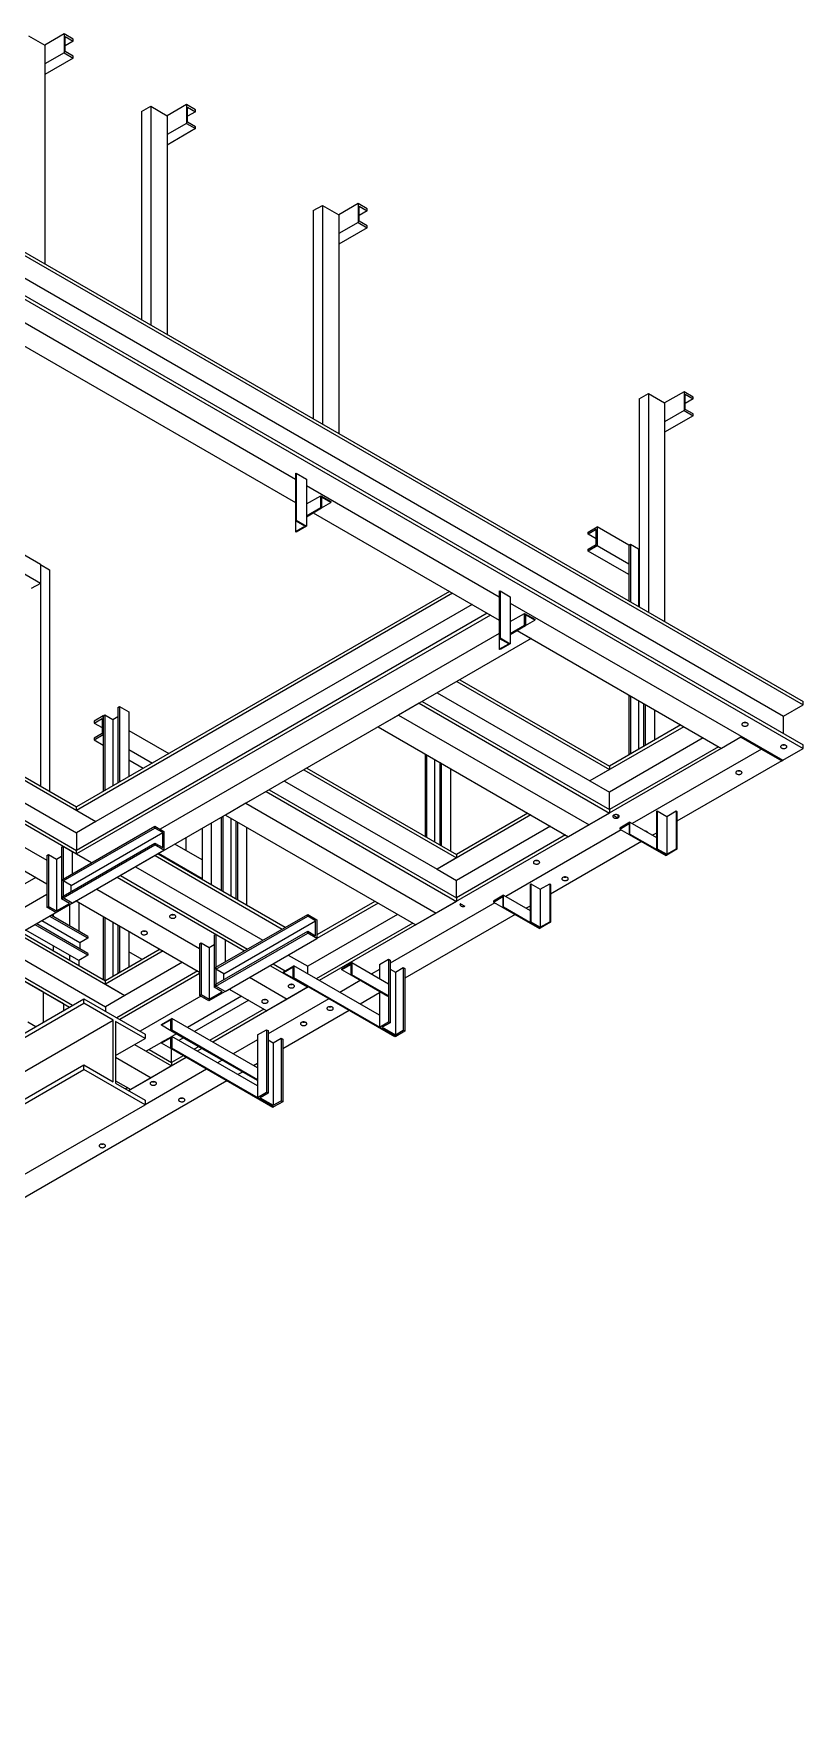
# Model space of a CAD drawing. Header units: millimetres. Extents: x 0 to 16187, y -20471 to 6290.
# Drawn here: x 7913.4 to 8046.7, y 2769.7 to 3063.9 of the extents above; entities that cross this region are included whole.
import ezdxf

# ---------------------------------------------------------------- set-up
doc = ezdxf.new("R2010")
doc.units = ezdxf.units.MM

msp = doc.modelspace()

# ---------------------------------------------------------------- linework, layer by layer
at = {"color": 7, "linetype": 'Continuous', "lineweight": 25}
for p, q in [((7912.39371, 3063.6309), (7915.22214, 3061.99809)), ((7918.5809, 3063.93706), (7915.22214, 3061.99809)), ((7918.5809, 3063.93706), (7918.5809, 3060.67089)), ((7920.17189, 3063.0186), (7918.5809, 3063.93706)), ((7918.79303, 3063.48798), (7920.17189, 3062.69198)), ((7918.79303, 3060.87505), (7918.79303, 3063.48798)), ((7915.22214, 3061.99809), (7915.22214, 3024.0691)), ((7918.5809, 3060.67089), (7915.22214, 3058.73192)), ((7918.5809, 3060.67089), (7920.17189, 3059.75243)), ((7920.17189, 3062.69198), (7918.79303, 3061.89598)), ((7920.17189, 3060.07905), (7918.79303, 3060.87505)), ((7920.17189, 3062.69198), (7920.17189, 3063.0186)), ((7920.17189, 3059.75243), (7915.22214, 3056.895)), ((7920.17189, 3059.75243), (7920.17189, 3060.07905)), ((7932.01593, 3050.46632), (7933.60692, 3051.38478)), ((7933.60692, 3051.38478), (7933.60692, 3013.4558)), ((7933.60692, 3051.38478), (7936.43535, 3049.75196)), ((7939.7941, 3051.69093), (7936.43535, 3049.75196)), ((7939.7941, 3051.69093), (7939.7941, 3048.42477)), ((7941.38509, 3050.77247), (7939.7941, 3051.69093)), ((7932.01593, 3050.46632), (7932.01593, 3014.37426)), ((7936.43535, 3049.75196), (7936.43535, 3011.82298)), ((7939.7941, 3048.42477), (7936.43535, 3046.4858)), ((7939.7941, 3048.42477), (7941.38509, 3047.50631)), ((7940.00623, 3051.24186), (7941.38509, 3050.44586)), ((7940.00623, 3048.62893), (7940.00623, 3051.24186)), ((7941.38509, 3050.44586), (7940.00623, 3049.64986)), ((7941.38509, 3047.83293), (7940.00623, 3048.62893)), ((7941.38509, 3050.44586), (7941.38509, 3050.77247)), ((7941.38509, 3047.50631), (7936.43535, 3044.64888)), ((7941.38509, 3047.50631), (7941.38509, 3047.83293)), ((7896.83737, 3034.68241), (8046.744, 2948.14315)), ((7896.83737, 3034.07), (8046.744, 2947.53074)), ((7961.78512, 3033.28093), (7963.37611, 3034.19939)), ((7963.37611, 3034.19939), (7963.37611, 2996.27041)), ((7963.37611, 3034.19939), (7966.20454, 3032.56657)), ((7969.5633, 3034.50554), (7966.20454, 3032.56657)), ((7969.5633, 3034.50554), (7969.5633, 3031.23938)), ((7971.15429, 3033.58708), (7969.5633, 3034.50554)), ((7969.77543, 3034.05647), (7971.15429, 3033.26047)), ((7969.77543, 3031.44353), (7969.77543, 3034.05647)), ((7893.46093, 3032.12083), (8043.36757, 2945.58157)), ((7961.78512, 3033.28093), (7961.78512, 2997.18886)), ((7966.20454, 3032.56657), (7966.20454, 2994.63759)), ((7969.5633, 3031.23938), (7966.20454, 3029.30041)), ((7969.5633, 3031.23938), (7971.15429, 3030.32092)), ((7971.15429, 3033.26047), (7969.77543, 3032.46447)), ((7971.15429, 3030.64754), (7969.77543, 3031.44353)), ((7971.15429, 3033.26047), (7971.15429, 3033.58708)), ((7971.15429, 3030.32092), (7966.20454, 3027.46349)), ((7971.15429, 3030.32092), (7971.15429, 3030.64754)), ((7896.83737, 3027.1294), (8046.744, 2940.59015)), ((7896.83737, 3026.517), (8046.744, 2939.97774)), ((7893.30183, 3024.47598), (7958.70921, 2986.7171)), ((7896.83737, 3018.35292), (7958.70921, 2982.63506)), ((8018.31831, 3000.64502), (8019.9093, 3001.56348)), ((8019.9093, 3001.56348), (8019.9093, 2963.63449)), ((8019.9093, 3001.56348), (8022.73773, 2999.93066)), ((8026.09648, 3001.86963), (8022.73773, 2999.93066)), ((8026.09648, 3001.86963), (8026.09648, 2998.60347)), ((8027.68748, 3000.95117), (8026.09648, 3001.86963)), ((8026.30862, 3001.42055), (8027.68748, 3000.62455)), ((8026.30862, 2998.80762), (8026.30862, 3001.42055)), ((8018.31831, 3000.64502), (8018.31831, 2964.55295)), ((8022.73773, 2999.93066), (8022.73773, 2962.00168)), ((8026.09648, 2998.60347), (8022.73773, 2996.6645)), ((8026.09648, 2998.60347), (8027.68748, 2997.68501)), ((8027.68748, 3000.62455), (8026.30862, 2999.82856)), ((8027.68748, 2998.01162), (8026.30862, 2998.80762)), ((8027.68748, 3000.62455), (8027.68748, 3000.95117)), ((8027.68748, 2997.68501), (8022.73773, 2994.82758)), ((8027.68748, 2997.68501), (8027.68748, 2998.01162)), ((7958.70921, 2987.65597), (7958.85063, 2987.73761)), ((7958.70921, 2987.65597), (7958.70921, 2979.49057)), ((7958.85063, 2987.73761), (7958.85063, 2979.57221)), ((7958.85063, 2987.73761), (7960.6184, 2986.7171)), ((7960.6184, 2986.7171), (7960.6184, 2978.5517)), ((7960.6184, 2985.61495), (7994.06455, 2966.3069)), ((7960.6184, 2982.38944), (7963.09327, 2983.81815)), ((7963.09327, 2983.81815), (7964.86104, 2982.79764)), ((7963.09327, 2981.7768), (7963.09327, 2983.81815)), ((7960.6184, 2980.34809), (7963.09327, 2981.7768)), ((7960.6184, 2980.1848), (7963.23469, 2981.69516)), ((7961.78602, 2980.85886), (7994.06455, 2962.22486)), ((7963.23469, 2981.69516), (7963.09327, 2981.7768)), ((7964.86104, 2982.63433), (7963.23469, 2983.5732)), ((7963.23469, 2983.5732), (7963.23469, 2981.69516)), ((7963.23469, 2981.69546), (7964.86104, 2982.63433)), ((7964.86104, 2982.79764), (7964.86104, 2982.63433)), ((7914.47968, 2971.88821), (7902.24673, 2978.95014)), ((7958.70921, 2979.49057), (7958.85063, 2979.57221)), ((7960.33555, 2978.5517), (7958.70921, 2979.49057)), ((7958.70921, 2979.49057), (7958.70921, 2977.61283)), ((7958.70921, 2977.61283), (7960.33555, 2978.5517)), ((7958.85063, 2979.57221), (7960.6184, 2978.5517)), ((7960.6184, 2978.5517), (7958.85063, 2977.53119)), ((8009.4618, 2977.48964), (8011.05279, 2978.4081)), ((8010.84066, 2977.95902), (8009.4618, 2977.16303)), ((8010.84066, 2975.34609), (8010.84066, 2977.95902)), ((8016.53287, 2975.24452), (8011.05279, 2978.4081)), ((8011.05279, 2978.4081), (8011.05279, 2975.14194)), ((7914.47968, 2968.62205), (7902.24673, 2975.68398)), ((7958.85063, 2977.53119), (7958.70921, 2977.61283)), ((8009.4618, 2977.16303), (8009.4618, 2977.48964)), ((8010.84066, 2976.36703), (8009.4618, 2977.16303)), ((8009.4618, 2974.55009), (8010.84066, 2975.34609)), ((8011.05279, 2975.14194), (8009.4618, 2974.22348)), ((8016.53287, 2971.97836), (8011.05279, 2975.14194)), ((8016.53287, 2975.24452), (8016.81571, 2975.4078)), ((8016.53287, 2975.24452), (8016.53287, 2965.58367)), ((8016.81571, 2975.4078), (8016.81571, 2965.42038)), ((8016.81571, 2975.4078), (8018.19457, 2974.6118)), ((7914.47968, 2971.88821), (7914.47968, 2968.62205)), ((7914.47968, 2971.88821), (7914.47968, 2933.46821)), ((7914.47968, 2971.88821), (7916.07067, 2970.96975)), ((8009.4618, 2974.22348), (8009.4618, 2974.55009)), ((8016.53287, 2970.14144), (8009.4618, 2974.22348)), ((8018.19457, 2974.6118), (8018.31831, 2974.68324)), ((8018.19457, 2974.6118), (8018.19457, 2964.62439)), ((7916.07067, 2970.96975), (7916.07067, 2932.54975)), ((7914.47968, 2968.62205), (7912.88869, 2967.70359)), ((7985.4367, 2967.20561), (7920.73757, 2929.85561)), ((7985.96711, 2966.89941), (7920.73757, 2929.2432)), ((7994.06455, 2967.24577), (7994.20597, 2967.32741)), ((7994.06455, 2967.24577), (7994.06455, 2959.08036)), ((7994.20597, 2967.32741), (7994.20597, 2959.162)), ((7994.20597, 2967.32741), (7995.97374, 2966.3069)), ((7995.97374, 2966.3069), (7995.97374, 2958.14149)), ((7991.9785, 2963.42911), (7920.73757, 2922.3026)), ((7992.50891, 2963.12291), (7920.73757, 2921.6902)), ((7989.34355, 2964.95024), (7924.11401, 2927.29403)), ((7992.50891, 2963.12291), (7994.06455, 2962.22486)), ((7995.97374, 2965.20475), (8043.20847, 2937.93672)), ((7995.97374, 2961.97923), (7998.44861, 2963.40795)), ((7998.44861, 2963.40795), (8000.21638, 2962.38744)), ((7998.44861, 2961.3666), (7998.44861, 2963.40795)), ((8000.21638, 2962.22413), (7998.59003, 2963.163)), ((7998.59003, 2963.163), (7998.59003, 2961.28496)), ((7995.97374, 2959.93788), (7998.44861, 2961.3666)), ((7995.97374, 2959.7746), (7998.59003, 2961.28496)), ((7997.14136, 2960.44866), (7999.57998, 2959.04087)), ((7997.14136, 2960.44866), (8032.60187, 2939.97774)), ((7998.59003, 2961.28496), (7998.44861, 2961.3666)), ((7998.59003, 2961.28526), (8000.21638, 2962.22413)), ((8000.21638, 2962.38744), (8000.21638, 2962.22413)), ((7999.57998, 2959.04087), (7927.80864, 2917.60816)), ((7994.06455, 2959.93892), (7935.23246, 2925.97588)), ((7994.06455, 2959.08036), (7994.20597, 2959.162)), ((7995.69089, 2958.14149), (7994.06455, 2959.08036)), ((7994.06455, 2959.08036), (7994.06455, 2957.20262)), ((7994.06455, 2957.20262), (7995.69089, 2958.14149)), ((7994.20597, 2957.12098), (7994.06455, 2957.20262)), ((7994.20597, 2959.162), (7995.97374, 2958.14149)), ((7995.97374, 2958.14149), (7994.20597, 2957.12098)), ((7986.67635, 2951.59176), (8013.15643, 2936.30513)), ((7987.20676, 2951.89796), (8013.15643, 2936.91754)), ((7886.55109, 2948.97864), (7924.11401, 2927.29403)), ((7886.8318, 2949.42899), (7920.73757, 2929.85561)), ((7983.29991, 2949.64258), (8009.78, 2934.35596)), ((8016.53287, 2949.25418), (8016.53287, 2938.86671)), ((8016.81571, 2949.0909), (8016.81571, 2939.02999)), ((7880.5397, 2945.50834), (7920.73757, 2922.3026)), ((7883.17465, 2947.02946), (7920.73757, 2925.34485)), ((7925.36912, 2945.64069), (7923.77813, 2944.72223)), ((7925.36912, 2945.64069), (7925.65197, 2945.80397)), ((7925.36912, 2942.37452), (7925.36912, 2945.64069)), ((7925.36912, 2945.64069), (7925.36912, 2932.52934)), ((7925.65197, 2945.80397), (7925.65197, 2932.69262)), ((7925.65197, 2945.80397), (7927.03082, 2945.00797)), ((7927.03082, 2945.00797), (7927.91471, 2945.51823)), ((7927.91471, 2947.11022), (7928.19755, 2947.2735)), ((7927.91471, 2947.11022), (7927.91471, 2933.99888)), ((7928.19755, 2947.2735), (7928.19755, 2934.16216)), ((7928.19755, 2947.2735), (7929.78854, 2946.35504)), ((7929.78854, 2946.35504), (7929.78854, 2935.08062)), ((7976.59901, 2945.77424), (7973.06348, 2943.73322)), ((7980.13454, 2947.81526), (7976.59901, 2945.77424)), ((7976.59901, 2945.77424), (8009.6209, 2926.71111)), ((7980.13454, 2947.81526), (8013.15643, 2928.75213)), ((7980.66496, 2948.12146), (8013.15643, 2929.36453)), ((8018.19457, 2948.2949), (8018.19457, 2939.82599)), ((8019.07845, 2947.78464), (8019.07845, 2940.33625)), ((8019.36129, 2947.62136), (8019.36129, 2940.49953)), ((8020.95228, 2946.7029), (8020.95228, 2941.41799)), ((8043.36757, 2945.58157), (8046.744, 2947.53074)), ((8043.36757, 2942.53932), (8043.36757, 2945.58157)), ((8046.744, 2947.53074), (8046.744, 2948.14315)), ((7876.47375, 2943.16112), (7915.5757, 2920.58805)), ((7880.00929, 2945.20214), (7923.35467, 2920.17938)), ((7923.77813, 2944.39561), (7925.15699, 2945.19161)), ((7923.77813, 2944.72223), (7923.77813, 2944.39561)), ((7923.77813, 2944.39561), (7925.15699, 2943.59961)), ((7925.15699, 2942.57868), (7923.77813, 2941.78268)), ((7925.15699, 2945.19161), (7925.15699, 2942.57868)), ((7927.03082, 2945.00797), (7927.03082, 2933.48862)), ((7929.78854, 2943.08941), (7936.72511, 2939.08502)), ((7973.06348, 2943.73322), (8006.08536, 2924.67009)), ((8026.06007, 2943.75424), (8009.78, 2934.35596)), ((8025.52965, 2944.06044), (8013.15643, 2936.91754)), ((7923.77813, 2941.45607), (7925.36912, 2942.37452)), ((7923.77813, 2941.78268), (7923.77813, 2941.45607)), ((7923.77813, 2941.45607), (7925.36912, 2940.53761)), ((7929.78854, 2939.82325), (7933.89623, 2937.45193)), ((8035.9783, 2941.92691), (7962.84454, 2899.70769)), ((8029.4365, 2941.80507), (8013.15643, 2932.40678)), ((8032.07145, 2940.28394), (8013.15643, 2929.36453)), ((8039.51384, 2939.88589), (8017.11559, 2926.95566)), ((8035.9783, 2941.92691), (8032.60187, 2939.97774)), ((8035.9783, 2941.92691), (8043.04937, 2937.84487)), ((8039.51384, 2939.88589), (8035.9783, 2941.92691)), ((8039.51384, 2939.88589), (8043.04937, 2937.84487)), ((8043.20847, 2937.93672), (8046.744, 2939.97774)), ((8043.36757, 2940.57895), (8043.36757, 2940.60124)), ((8046.744, 2939.97774), (8046.744, 2940.59015)), ((7929.78854, 2937.98633), (7932.30524, 2936.53347)), ((7960.69026, 2936.59031), (7986.63993, 2921.60988)), ((7981.17753, 2939.04908), (7981.17753, 2924.76326)), ((7981.46037, 2938.88579), (7981.46037, 2924.59998)), ((7982.83923, 2938.0898), (7982.83923, 2923.80398)), ((7983.72311, 2937.57954), (7983.72311, 2923.29373)), ((7984.00595, 2937.41626), (7984.00595, 2923.13044)), ((8013.15643, 2936.91754), (8013.15643, 2936.30513)), ((8043.04937, 2937.84487), (8024.85905, 2927.34382)), ((8043.04937, 2937.84487), (8043.20847, 2937.93672)), ((7956.78341, 2934.33493), (7983.26349, 2919.0483)), ((7960.15984, 2936.28411), (7986.63993, 2920.99748)), ((7985.59694, 2936.4978), (7985.59694, 2922.21198)), ((8013.15643, 2936.30513), (8009.78, 2934.35596)), ((8009.78, 2934.35596), (8013.15643, 2932.40678)), ((7953.61804, 2932.50761), (7950.08251, 2930.46659)), ((7953.61804, 2932.50761), (7986.63993, 2913.44448)), ((7954.14846, 2932.81381), (7986.63993, 2914.05688)), ((8013.15643, 2929.36453), (8013.15643, 2932.40678)), ((7920.73757, 2929.2432), (7920.73757, 2929.85561)), ((7920.73757, 2929.2432), (7924.11401, 2927.29403)), ((7945.82219, 2928.00716), (7945.82219, 2915.37457)), ((7946.10503, 2928.17044), (7946.10503, 2915.21129)), ((7950.08251, 2930.46659), (7946.54697, 2928.42556)), ((7946.54697, 2928.42556), (7979.56886, 2909.36244)), ((7947.48389, 2927.88469), (7947.48389, 2914.41529)), ((7950.08251, 2930.46659), (7983.10439, 2911.40346)), ((7999.54356, 2928.44659), (7983.26349, 2919.0483)), ((7999.01315, 2928.75279), (7986.63993, 2921.60988)), ((8013.15643, 2928.75213), (8009.6209, 2926.71111)), ((8013.15643, 2929.36453), (8013.15643, 2928.75213)), ((8013.83836, 2928.35846), (8014.59582, 2927.92118)), ((8014.59582, 2928.46051), (8014.59582, 2927.92118)), ((8021.32351, 2929.05828), (8021.46494, 2929.13992)), ((8021.32351, 2929.05828), (8021.32351, 2922.48513)), ((8021.46494, 2929.13992), (8021.46494, 2922.56677)), ((8021.46494, 2929.13992), (8023.09128, 2928.20105)), ((8023.09128, 2928.20105), (8024.71763, 2929.13992)), ((8023.09128, 2928.20105), (8023.09128, 2921.6279)), ((8024.71763, 2929.13992), (8024.71763, 2922.56677)), ((8024.71763, 2929.13992), (8024.85905, 2929.05828)), ((8024.85905, 2929.05828), (8024.85905, 2922.48513)), ((7918.40412, 2917.32149), (7934.31402, 2926.50608)), ((7918.40412, 2916.99487), (7934.31402, 2926.17946)), ((7919.78298, 2916.19887), (7935.69288, 2925.38346)), ((7924.11401, 2927.29403), (7920.73757, 2925.34485)), ((7920.73757, 2925.34485), (7920.73757, 2922.3026)), ((7934.31402, 2926.17946), (7934.31402, 2926.50608)), ((7934.31402, 2926.50608), (7935.90501, 2925.58762)), ((7935.69288, 2925.38346), (7934.31402, 2926.17946)), ((7935.69288, 2922.77053), (7935.69288, 2925.38346)), ((7935.90501, 2925.58762), (7935.90501, 2922.32145)), ((7942.51646, 2926.0988), (7942.51646, 2917.28292)), ((7944.10745, 2927.01726), (7944.10745, 2916.36446)), ((7948.36777, 2927.37444), (7948.36777, 2913.90503)), ((7948.65061, 2927.21116), (7948.65061, 2913.74175)), ((7950.2416, 2926.2927), (7950.2416, 2912.82329)), ((8002.92, 2926.49741), (7986.63993, 2917.09913)), ((8005.55495, 2924.97629), (7986.63993, 2914.05688)), ((8015.20638, 2925.8535), (7995.19528, 2914.30134)), ((8009.6209, 2926.71111), (8006.08536, 2924.67009)), ((8016.72732, 2927.17981), (8014.95955, 2926.1593)), ((8014.95955, 2925.99599), (8016.5859, 2926.93486)), ((8014.95955, 2926.1593), (8014.95955, 2925.99599)), ((8014.95955, 2925.99599), (8016.5859, 2925.05712)), ((8016.5859, 2926.93486), (8016.5859, 2925.05681)), ((8016.5859, 2925.05681), (8016.72732, 2925.13845)), ((8016.5859, 2925.05681), (8022.94986, 2921.38298)), ((8016.72732, 2925.13845), (8016.72732, 2927.17981)), ((8016.72732, 2927.17981), (8021.32351, 2924.52648)), ((8016.72732, 2925.13845), (8023.09128, 2921.46462)), ((8021.32351, 2925.3028), (8020.65112, 2924.91464)), ((7901.53963, 2924.60886), (7915.5757, 2916.50601)), ((7918.12128, 2922.87399), (7918.40412, 2923.03727)), ((7918.12128, 2922.87399), (7918.12128, 2913.89204)), ((7918.40412, 2914.38194), (7934.31402, 2923.56653)), ((7918.40412, 2914.05532), (7934.31402, 2923.23991)), ((7918.40412, 2923.03727), (7918.40412, 2914.05532)), ((7918.40412, 2923.03727), (7919.99511, 2922.11881)), ((7919.99511, 2913.13686), (7935.90501, 2922.32145)), ((7919.99511, 2922.11881), (7919.99511, 2918.23994)), ((7920.73757, 2921.6902), (7920.73757, 2922.3026)), ((7934.31402, 2923.23991), (7934.31402, 2923.56653)), ((7934.31402, 2923.56653), (7935.69288, 2922.77053)), ((7935.90501, 2922.32145), (7934.31402, 2923.23991)), ((7942.51646, 2920.6352), (7937.78434, 2923.367)), ((7939.68804, 2924.46599), (7939.68804, 2922.26802)), ((8018.74165, 2923.81232), (8002.93874, 2914.6895)), ((8021.32351, 2922.48513), (8021.46494, 2922.56677)), ((8023.09128, 2921.46462), (8021.32351, 2922.48513)), ((8021.46494, 2922.56677), (8023.09128, 2921.6279)), ((8023.09128, 2921.6279), (8024.71763, 2922.56677)), ((8024.85905, 2922.48513), (8023.09128, 2921.46462)), ((8024.71763, 2922.56677), (8024.85905, 2922.48513)), ((7915.5757, 2921.40445), (7915.85854, 2921.56774)), ((7915.5757, 2921.40445), (7915.5757, 2912.42251)), ((7915.85854, 2921.56774), (7915.85854, 2912.58579)), ((7915.85854, 2921.56774), (7917.2374, 2920.77174)), ((7917.2374, 2920.77174), (7918.12128, 2921.28199)), ((7917.2374, 2920.77174), (7917.2374, 2911.78979)), ((7920.73757, 2921.6902), (7923.35467, 2920.17938)), ((7930.97401, 2919.43548), (7953.03654, 2906.69905)), ((7934.35044, 2921.38466), (7956.41298, 2908.64823)), ((7934.88086, 2921.69086), (7956.9434, 2908.95443)), ((7942.51646, 2917.36904), (7934.95545, 2921.73392)), ((7942.51646, 2920.6352), (7942.51646, 2917.36904)), ((7986.63993, 2920.99748), (7983.26349, 2919.0483)), ((7983.26349, 2919.0483), (7986.63993, 2917.09913)), ((7986.63993, 2921.60988), (7986.63993, 2920.99748)), ((8022.94986, 2921.38298), (8023.09128, 2921.46462)), ((7913.66651, 2917.60816), (7897.12021, 2908.05618)), ((7913.66651, 2917.60816), (7915.5757, 2916.50601)), ((7918.40412, 2916.99487), (7918.40412, 2917.32149)), ((7919.78298, 2916.19887), (7918.40412, 2916.99487)), ((7919.78298, 2915.17794), (7919.78298, 2916.19887)), ((7927.77455, 2917.62784), (7927.80864, 2917.60816)), ((7927.77455, 2917.62784), (7949.87118, 2904.87173)), ((7928.33906, 2917.91436), (7950.40159, 2905.17793)), ((7942.51646, 2917.36904), (7942.44187, 2917.32598)), ((7986.63993, 2914.05688), (7986.63993, 2917.09913)), ((7999.4032, 2916.40396), (7999.54463, 2916.4856)), ((7999.4032, 2916.40396), (7999.4032, 2909.8308)), ((7999.54463, 2916.4856), (7999.54463, 2909.91244)), ((7999.54463, 2916.4856), (8001.17097, 2915.54673)), ((8001.17097, 2915.54673), (8002.79732, 2916.4856)), ((8002.79732, 2916.4856), (8002.79732, 2909.91244)), ((8002.79732, 2916.4856), (8002.93874, 2916.40396)), ((8002.93874, 2916.40396), (8002.93874, 2909.8308)), ((7885.70109, 2914.6483), (7919.5371, 2895.11518)), ((7915.5757, 2914.62827), (7900.65574, 2906.01516)), ((7920.73757, 2913.52612), (7904.19128, 2903.97414)), ((7919.99511, 2913.13686), (7917.16669, 2911.50405)), ((7917.2374, 2911.78979), (7919.50014, 2913.09604)), ((7918.12128, 2913.89204), (7918.40412, 2914.05532)), ((7919.50014, 2913.09604), (7918.12128, 2913.89204)), ((7918.40412, 2914.05532), (7918.40412, 2914.38194)), ((7919.99511, 2913.13686), (7918.40412, 2914.05532)), ((7920.70348, 2913.5458), (7920.73757, 2913.52612)), ((7920.70348, 2913.5458), (7942.0922, 2901.19835)), ((7921.12648, 2913.3016), (7921.12648, 2908.28703)), ((7924.23902, 2915.58682), (7942.0922, 2905.28039)), ((7972.49664, 2913.44514), (7962.42152, 2907.6289)), ((7973.02706, 2913.13894), (7962.42152, 2907.01649)), ((7993.28607, 2913.19917), (7975.14944, 2902.72912)), ((7986.63993, 2913.44448), (7983.10439, 2911.40346)), ((7986.63993, 2914.05688), (7986.63993, 2913.44448)), ((7987.32186, 2913.05081), (7988.07932, 2912.61353)), ((7994.80701, 2914.52548), (7993.03924, 2913.50497)), ((7993.03924, 2913.34166), (7994.66559, 2914.28053)), ((7993.03924, 2913.50497), (7993.03924, 2913.34166)), ((7993.03924, 2913.34166), (7994.66559, 2912.40279)), ((7994.66559, 2914.28053), (7994.66559, 2912.40249)), ((7994.80701, 2912.48413), (7994.80701, 2914.52548)), ((7994.80701, 2914.52548), (7999.4032, 2911.87215)), ((8001.17097, 2915.54673), (8001.17097, 2908.97357)), ((7915.5757, 2912.42251), (7915.85854, 2912.58579)), ((7917.16669, 2911.50405), (7915.5757, 2912.42251)), ((7915.85854, 2912.58579), (7917.2374, 2911.78979)), ((7922.71747, 2907.04196), (7916.11147, 2910.85552)), ((7922.71747, 2907.36857), (7916.39436, 2911.01883)), ((7916.70707, 2911.19935), (7916.70707, 2910.83831)), ((7919.53549, 2912.83217), (7919.53549, 2909.20549)), ((7925.36912, 2910.85238), (7925.36912, 2899.91384)), ((7925.65197, 2910.6891), (7925.65197, 2899.75056)), ((7944.92063, 2902.01383), (7960.83053, 2911.19842)), ((7944.92063, 2901.68722), (7960.83053, 2910.87181)), ((7960.83053, 2910.87181), (7960.83053, 2911.19842)), ((7960.83053, 2911.19842), (7962.42152, 2910.27997)), ((7976.40349, 2911.18976), (7960.83053, 2902.19968)), ((7962.20939, 2910.07581), (7960.83053, 2910.87181)), ((7962.42152, 2910.27997), (7962.42152, 2907.0138)), ((7996.82134, 2911.158), (7977.69503, 2900.11661)), ((7983.10439, 2911.40346), (7979.56886, 2909.36244)), ((7994.66559, 2912.40249), (7994.80701, 2912.48413)), ((7994.66559, 2912.40249), (8001.02955, 2908.72865)), ((7994.80701, 2912.48413), (8001.17097, 2908.81029)), ((7999.4032, 2912.64848), (7998.73081, 2912.26032)), ((7910.73308, 2907.75064), (7929.13447, 2897.12775)), ((7911.26349, 2908.05685), (7925.75803, 2899.68933)), ((7921.12648, 2903.18395), (7911.97448, 2908.46729)), ((7922.71747, 2904.10241), (7913.56547, 2909.38575)), ((7922.71747, 2904.42902), (7913.84836, 2909.54906)), ((7921.33862, 2906.24596), (7914.73261, 2910.05952)), ((7922.71747, 2907.36857), (7922.71747, 2907.04196)), ((7927.03082, 2909.8931), (7927.03082, 2900.42409)), ((7927.91471, 2909.38285), (7927.91471, 2900.93435)), ((7928.19755, 2909.21956), (7928.19755, 2901.09763)), ((7929.78854, 2908.3011), (7929.78854, 2902.01609)), ((7944.63778, 2907.56634), (7944.92063, 2907.72962)), ((7944.63778, 2907.56634), (7944.63778, 2898.58439)), ((7944.92063, 2899.07429), (7960.83053, 2908.25888)), ((7944.92063, 2898.74767), (7960.83053, 2907.93226)), ((7944.92063, 2907.72962), (7944.92063, 2898.74767)), ((7944.92063, 2907.72962), (7946.51162, 2906.81116)), ((7946.29948, 2900.89122), (7962.20939, 2910.07581)), ((7960.83053, 2907.93226), (7960.83053, 2908.25888)), ((7960.83053, 2908.25888), (7962.20939, 2907.46288)), ((7962.42152, 2907.0138), (7960.83053, 2907.93226)), ((7962.20939, 2907.46288), (7962.20939, 2910.07581)), ((7979.03844, 2909.66864), (7962.31413, 2900.0139)), ((7999.4032, 2909.8308), (7999.54463, 2909.91244)), ((8001.17097, 2908.81029), (7999.4032, 2909.8308)), ((7999.54463, 2909.91244), (8001.17097, 2908.97357)), ((8001.02955, 2908.72865), (8001.17097, 2908.81029)), ((8001.17097, 2908.97357), (8002.79732, 2909.91244)), ((8002.93874, 2909.8308), (8001.17097, 2908.81029)), ((8002.79732, 2909.91244), (8002.93874, 2909.8308)), ((7904.72169, 2904.28034), (7920.06752, 2895.42139)), ((7907.35664, 2905.80147), (7925.75803, 2895.17857)), ((7916.70707, 2905.73522), (7916.70707, 2904.91434)), ((7922.71747, 2907.04196), (7921.33862, 2906.24596)), ((7921.33862, 2906.24596), (7921.33862, 2905.22502)), ((7922.71747, 2904.42902), (7922.71747, 2904.10241)), ((7935.23211, 2905.1586), (7925.75803, 2899.68933)), ((7935.76253, 2904.85239), (7925.75803, 2899.07692)), ((7929.78854, 2904.71146), (7929.78854, 2902.01609)), ((7932.12306, 2903.36378), (7929.78854, 2904.71146)), ((7942.0922, 2906.0968), (7942.37504, 2906.26008)), ((7942.0922, 2906.0968), (7942.0922, 2897.11485)), ((7942.37504, 2906.26008), (7942.37504, 2897.27814)), ((7942.37504, 2906.26008), (7943.7539, 2905.46409)), ((7943.7539, 2905.46409), (7944.63778, 2905.97434)), ((7943.7539, 2905.46409), (7943.7539, 2896.48214)), ((7946.51162, 2897.82921), (7962.42152, 2907.0138)), ((7946.51162, 2906.81116), (7946.51162, 2902.93229)), ((7919.53549, 2904.10241), (7919.53549, 2903.28152)), ((7922.71747, 2904.10241), (7921.12648, 2903.18395)), ((7921.12648, 2903.18395), (7921.12648, 2902.36306)), ((7941.77392, 2901.3821), (7927.70088, 2893.25791)), ((7939.13897, 2902.90322), (7929.13447, 2897.12775)), ((7944.92063, 2901.68722), (7944.92063, 2902.01383)), ((7946.29948, 2900.89122), (7944.92063, 2901.68722)), ((7954.29106, 2902.32019), (7960.83053, 2898.54503)), ((7954.82147, 2902.62639), (7956.94277, 2901.40179)), ((7956.6586, 2901.23774), (7958.42637, 2902.25825)), ((7958.28494, 2902.0133), (7956.6586, 2901.07443)), ((7957.45642, 2904.14751), (7960.83053, 2902.19968)), ((7958.28494, 2900.13526), (7958.28494, 2902.0133)), ((7973.27561, 2893.68597), (7958.42637, 2902.25825)), ((7958.42637, 2902.25825), (7958.42637, 2900.2169)), ((7960.83053, 2900.87036), (7960.83053, 2902.19968)), ((7966.73487, 2901.74873), (7968.50264, 2902.76924)), ((7968.36122, 2902.52429), (7966.73487, 2901.58542)), ((7966.73487, 2901.58542), (7966.73487, 2901.74873)), ((7968.36122, 2900.64655), (7966.73487, 2901.58542)), ((7968.36122, 2900.64624), (7968.36122, 2902.52429)), ((7968.50264, 2902.76924), (7968.50264, 2900.72788)), ((7974.8666, 2899.0954), (7968.50264, 2902.76924)), ((7973.27561, 2901.64738), (7971.86079, 2900.83062)), ((7973.27561, 2902.50461), (7974.8666, 2903.42307)), ((7973.27561, 2902.50461), (7973.27561, 2900.01386)), ((7974.8666, 2903.42307), (7974.8666, 2892.56307)), ((7974.8666, 2903.42307), (7975.14944, 2903.25978)), ((7975.14944, 2903.25978), (7975.14944, 2892.39979)), ((7975.14944, 2901.66779), (7976.03332, 2901.15753)), ((7976.03332, 2901.15753), (7977.41218, 2901.95353)), ((7977.41218, 2901.95353), (7977.41218, 2891.09354)), ((7977.41218, 2901.95353), (7977.69503, 2901.79025)), ((7977.69503, 2901.79025), (7977.69503, 2890.93026)), ((7914.9393, 2897.76944), (7911.40377, 2899.81046)), ((7925.75803, 2899.07692), (7925.75803, 2899.68933)), ((7925.75803, 2899.07692), (7929.13447, 2897.12775)), ((7942.0922, 2900.95343), (7928.2313, 2892.9517)), ((7960.93507, 2898.60538), (7944.35414, 2889.03341)), ((7944.63778, 2898.58439), (7944.92063, 2898.74767)), ((7946.01664, 2897.78839), (7944.63778, 2898.58439)), ((7944.92063, 2898.74767), (7944.92063, 2899.07429)), ((7946.51162, 2897.82921), (7944.92063, 2898.74767)), ((7946.29948, 2899.87028), (7946.29948, 2900.89122)), ((7950.75552, 2900.27917), (7957.295, 2896.50401)), ((7956.6586, 2901.07443), (7956.6586, 2901.23774)), ((7958.28494, 2900.13556), (7956.6586, 2901.07443)), ((7960.83053, 2898.54503), (7957.295, 2896.50401)), ((7958.42637, 2900.2169), (7958.28494, 2900.13526)), ((7975.96261, 2889.93016), (7958.28494, 2900.13526)), ((7976.10404, 2890.0118), (7958.42637, 2900.2169)), ((7960.83053, 2898.66572), (7960.83053, 2898.54503)), ((7969.95131, 2899.7283), (7966.38008, 2897.66667)), ((7968.50264, 2900.72788), (7968.36122, 2900.64624)), ((7974.72518, 2896.97241), (7968.36122, 2900.64624)), ((7974.8666, 2897.05405), (7968.50264, 2900.72788)), ((7974.8666, 2899.0954), (7974.8666, 2897.05405)), ((7976.03332, 2901.15753), (7976.03332, 2890.29754)), ((7734.09674, 2788.06274), (7922.01037, 2896.54297)), ((7734.09674, 2787.28703), (7922.01037, 2895.76726)), ((7914.9393, 2897.76944), (7914.9393, 2892.46093)), ((7914.9393, 2897.76944), (7918.47483, 2895.72842)), ((7918.47483, 2895.72842), (7918.47483, 2894.50195)), ((7922.01037, 2895.76726), (7922.01037, 2896.54297)), ((7922.01037, 2896.54297), (7932.61697, 2890.41991)), ((7927.11921, 2892.81798), (7922.01037, 2895.76726)), ((7929.13447, 2897.12775), (7925.75803, 2895.17857)), ((7942.30307, 2896.99312), (7931.76683, 2890.91068)), ((7949.3754, 2896.99385), (7939.97007, 2891.56427)), ((7950.5941, 2896.29031), (7941.18877, 2890.86074)), ((7942.0922, 2897.11485), (7942.37504, 2897.27814)), ((7943.68319, 2896.19639), (7942.0922, 2897.11485)), ((7942.37504, 2897.27814), (7943.7539, 2896.48214)), ((7946.51162, 2897.82921), (7943.68319, 2896.19639)), ((7943.7539, 2896.48214), (7946.01664, 2897.78839)), ((7947.21999, 2898.23814), (7949.3754, 2896.99385)), ((7947.21999, 2898.23814), (7953.75946, 2894.46299)), ((7957.295, 2896.50401), (7953.75946, 2894.46299)), ((7964.4706, 2896.56436), (7953.97159, 2890.50341)), ((7973.27561, 2897.56534), (7969.91561, 2895.62565)), ((7973.27561, 2897.80923), (7973.27561, 2891.64461)), ((7974.8666, 2897.05405), (7974.72518, 2896.97241)), ((7739.20559, 2784.33775), (7927.11921, 2892.81798)), ((7912.28765, 2892.56325), (7913.70209, 2891.74671)), ((7925.75803, 2895.17857), (7925.75803, 2894.37949)), ((7927.11921, 2882.1213), (7927.11921, 2892.81798)), ((7932.61697, 2889.6442), (7927.50812, 2892.59347)), ((7927.50812, 2892.59347), (7927.50812, 2881.89679)), ((7935.48075, 2892.11489), (7937.24852, 2893.1354)), ((7937.1071, 2892.89045), (7935.48075, 2891.95158)), ((7937.1071, 2891.0124), (7937.1071, 2892.89045)), ((7952.09776, 2884.56311), (7937.24852, 2893.1354)), ((7937.24852, 2893.1354), (7937.24852, 2891.09404)), ((7953.22904, 2894.76919), (7943.82372, 2889.33961)), ((7968.00613, 2894.52334), (7956.51718, 2887.8909)), ((7973.27561, 2891.64461), (7974.8666, 2892.56307)), ((7974.8666, 2892.56307), (7975.14944, 2892.39979)), ((7927.50812, 2886.69492), (7932.61697, 2889.6442)), ((7932.61697, 2890.41991), (7932.61697, 2889.6442)), ((7935.48075, 2891.95158), (7935.48075, 2892.11489)), ((7937.1071, 2891.01271), (7935.48075, 2891.95158)), ((7935.48075, 2889.01203), (7937.24852, 2890.03254)), ((7937.1071, 2889.78759), (7935.48075, 2888.84872)), ((7937.24852, 2891.09404), (7937.1071, 2891.0124)), ((7952.09776, 2882.35848), (7937.1071, 2891.0124)), ((7937.1071, 2887.90955), (7937.1071, 2889.78759)), ((7952.09776, 2882.52176), (7937.24852, 2891.09404)), ((7937.24852, 2890.03254), (7937.24852, 2887.99119)), ((7952.09776, 2881.46025), (7937.24852, 2890.03254)), ((7938.0606, 2890.46196), (7937.28263, 2890.01285)), ((7939.27929, 2889.75842), (7938.50133, 2889.30931)), ((7952.09776, 2890.2789), (7953.68875, 2891.19735)), ((7952.09776, 2890.2789), (7952.09776, 2879.4189)), ((7953.68875, 2891.19735), (7953.68875, 2880.33736)), ((7953.68875, 2891.19735), (7953.97159, 2891.03407)), ((7953.97159, 2891.03407), (7953.97159, 2880.17408)), ((7954.85548, 2888.93182), (7956.23433, 2889.72782)), ((7956.23433, 2889.72782), (7956.23433, 2878.86783)), ((7956.23433, 2889.72782), (7956.51718, 2889.56454)), ((7956.51718, 2889.56454), (7956.51718, 2878.70455)), ((7976.10404, 2890.0118), (7973.27561, 2891.64461)), ((7975.14944, 2892.39979), (7973.77058, 2891.60379)), ((7973.77058, 2891.60379), (7976.03332, 2890.29754)), ((7976.10404, 2890.0118), (7975.96261, 2889.93016)), ((7976.03332, 2890.29754), (7977.41218, 2891.09354)), ((7977.69503, 2890.93026), (7976.10404, 2890.0118)), ((7977.41218, 2891.09354), (7977.69503, 2890.93026)), ((7930.81556, 2888.60427), (7932.8291, 2887.44188)), ((7930.81556, 2888.60427), (7937.21316, 2884.91101)), ((7935.48075, 2888.97264), (7932.8291, 2887.44188)), ((7933.35952, 2887.74808), (7937.21316, 2885.52342)), ((7935.48075, 2888.84872), (7935.48075, 2889.01203)), ((7937.1071, 2887.90985), (7935.48075, 2888.84872)), ((7937.24852, 2887.99119), (7937.1071, 2887.90955)), ((7954.78477, 2877.70445), (7937.1071, 2887.90955)), ((7937.21316, 2885.52342), (7937.21316, 2887.84832)), ((7939.2268, 2886.68587), (7937.21316, 2885.52342)), ((7954.92619, 2877.78609), (7937.24852, 2887.99119)), ((7941.91424, 2888.23729), (7941.13628, 2887.78818)), ((7942.44466, 2887.93109), (7941.66669, 2887.48198)), ((7952.09776, 2889.42167), (7947.88967, 2886.99239)), ((7953.97159, 2889.44208), (7954.85548, 2888.93182)), ((7954.85548, 2888.93182), (7954.85548, 2878.07183)), ((7734.09674, 2776.59034), (7922.01037, 2885.07057)), ((7734.09674, 2775.81463), (7922.01037, 2884.29486)), ((7922.01037, 2884.29486), (7922.01037, 2885.07057)), ((7922.01037, 2885.07057), (7927.11921, 2882.1213)), ((7932.61697, 2878.1718), (7922.01037, 2884.29486)), ((7927.50812, 2886.43157), (7933.67763, 2882.86999)), ((7939.75722, 2886.37966), (7929.74996, 2880.6026)), ((7943.29275, 2884.33864), (7932.61697, 2878.17565)), ((7937.21316, 2884.91101), (7933.67763, 2882.86999)), ((7937.21316, 2885.52342), (7937.21316, 2884.91101)), ((7945.98019, 2885.89007), (7945.20223, 2885.44096)), ((7949.51573, 2883.84905), (7948.73776, 2883.39994)), ((7952.09776, 2885.33963), (7951.4252, 2884.95137)), ((7946.82829, 2882.29762), (7910.6613, 2861.41887)), ((7927.50812, 2882.34953), (7930.14209, 2880.82897)), ((7927.50812, 2881.89679), (7932.61697, 2878.94751)), ((7929.61168, 2881.13517), (7929.21955, 2880.9088)), ((7933.67763, 2882.86999), (7930.14209, 2880.82897)), ((7744.70334, 2769.69157), (7932.61697, 2878.1718)), ((7932.61697, 2878.94751), (7932.61697, 2878.1718)), ((7952.09776, 2879.4189), (7953.68875, 2880.33736)), ((7954.92619, 2877.78609), (7952.09776, 2879.4189)), ((7953.97159, 2880.17408), (7952.59274, 2879.37808)), ((7952.59274, 2879.37808), (7954.85548, 2878.07183)), ((7953.68875, 2880.33736), (7953.97159, 2880.17408)), ((7954.92619, 2877.78609), (7954.78477, 2877.70445)), ((7954.85548, 2878.07183), (7956.23433, 2878.86783)), ((7956.51718, 2878.70455), (7954.92619, 2877.78609)), ((7956.23433, 2878.86783), (7956.51718, 2878.70455))]:
    msp.add_line(p, q, dxfattribs=at)
at = {"color": 7, "linetype": 'Continuous', "lineweight": 25, "flags": 128}
for points in [[(8037.05664, 2944.38634), (8036.98095, 2944.42282), (8036.89519, 2944.45092), (8036.80212, 2944.46972), (8036.70473, 2944.47862), (8036.60615, 2944.47734), (8036.50955, 2944.46592), (8036.41804, 2944.44473), (8036.33455, 2944.41445), (8036.26177, 2944.37604), (8036.20203, 2944.33076), (8036.15727, 2944.28004), (8036.12891, 2944.22552), (8036.11787, 2944.16896), (8036.1245, 2944.11216), (8036.1486, 2944.05696), (8036.18937, 2944.00514), (8036.24553, 2943.95835), (8036.31525, 2943.9181), (8036.3963, 2943.88568), (8036.48608, 2943.86214), (8036.58169, 2943.84823), (8036.68007, 2943.8444), (8036.77806, 2943.85078), (8036.87249, 2943.86715), (8036.96035, 2943.89299), (8037.0388, 2943.92747), (8037.10532, 2943.96949), (8037.15778, 2944.01769), (8037.19449, 2944.07052), (8037.21427, 2944.12628), (8037.21649, 2944.18319), (8037.20106, 2944.23941), (8037.16849, 2944.29314), (8037.11983, 2944.34265), (8037.05664, 2944.38634)], [(8043.77415, 2940.5084), (8043.69846, 2940.54488), (8043.6127, 2940.57298), (8043.51963, 2940.59178), (8043.42224, 2940.60068), (8043.32367, 2940.5994), (8043.22707, 2940.58799), (8043.13555, 2940.56679), (8043.05206, 2940.53651), (8042.97928, 2940.49811), (8042.91955, 2940.45282), (8042.87478, 2940.4021), (8042.84642, 2940.34758), (8042.83538, 2940.29102), (8042.84202, 2940.23422), (8042.86611, 2940.17903), (8042.90689, 2940.1272), (8042.96304, 2940.08041), (8043.03276, 2940.04016), (8043.11382, 2940.00774), (8043.20359, 2939.9842), (8043.29921, 2939.97029), (8043.39759, 2939.96646), (8043.49557, 2939.97284), (8043.59001, 2939.98921), (8043.67786, 2940.01505), (8043.75631, 2940.04953), (8043.82284, 2940.09155), (8043.8753, 2940.13975), (8043.91201, 2940.19258), (8043.93179, 2940.24834), (8043.934, 2940.30525), (8043.91857, 2940.36147), (8043.88601, 2940.4152), (8043.83735, 2940.46471), (8043.77415, 2940.5084)], [(8035.21816, 2935.56914), (8035.29385, 2935.53266), (8035.37961, 2935.50456), (8035.47268, 2935.48576), (8035.57007, 2935.47686), (8035.66865, 2935.47814), (8035.76525, 2935.48955), (8035.85677, 2935.51075), (8035.94026, 2935.54103), (8036.01304, 2935.57943), (8036.07277, 2935.62472), (8036.11753, 2935.67544), (8036.14589, 2935.72996), (8036.15693, 2935.78652), (8036.1503, 2935.84332), (8036.12621, 2935.89851), (8036.08543, 2935.95034), (8036.02928, 2935.99713), (8035.95955, 2936.03738), (8035.8785, 2936.0698), (8035.78872, 2936.09334), (8035.69311, 2936.10725), (8035.59473, 2936.11108), (8035.49675, 2936.1047), (8035.40231, 2936.08833), (8035.31445, 2936.06249), (8035.236, 2936.02801), (8035.16948, 2935.98599), (8035.11702, 2935.93779), (8035.08031, 2935.88496), (8035.06053, 2935.8292), (8035.05832, 2935.77229), (8035.07374, 2935.71607), (8035.10631, 2935.66234), (8035.15497, 2935.61283), (8035.21816, 2935.56914)], [(8013.83836, 2928.35846), (8013.79416, 2928.30781), (8013.76627, 2928.25342), (8013.75558, 2928.19704), (8013.76245, 2928.14046), (8013.78664, 2928.08549), (8013.82739, 2928.03389), (8013.88339, 2927.98728), (8013.95286, 2927.94718), (8014.03358, 2927.91485), (8014.12298, 2927.89133), (8014.2182, 2927.87736), (8014.31621, 2927.8734), (8014.41388, 2927.87957), (8014.50808, 2927.89567), (8014.59582, 2927.92118)], [(8013.91657, 2927.96634), (8013.99226, 2927.92985), (8014.07802, 2927.90176), (8014.17109, 2927.88296), (8014.26848, 2927.87406), (8014.36706, 2927.87534), (8014.46366, 2927.88675), (8014.55517, 2927.90795), (8014.63866, 2927.93823), (8014.71144, 2927.97663), (8014.77118, 2928.02192), (8014.81594, 2928.07264), (8014.8443, 2928.12716), (8014.85534, 2928.18372), (8014.84871, 2928.24052), (8014.82462, 2928.29571), (8014.78384, 2928.34754), (8014.72768, 2928.39433), (8014.65796, 2928.43458), (8014.57691, 2928.467), (8014.48713, 2928.49054), (8014.39152, 2928.50445), (8014.29314, 2928.50828), (8014.19516, 2928.5019), (8014.10072, 2928.48553), (8014.01286, 2928.45969), (8013.93441, 2928.42521), (8013.86789, 2928.38319), (8013.81543, 2928.33499), (8013.77872, 2928.28216), (8013.75894, 2928.2264), (8013.75673, 2928.16949), (8013.77215, 2928.11327), (8013.80472, 2928.05954), (8013.85338, 2928.01003), (8013.91657, 2927.96634)], [(8019.78761, 2925.41314), (8019.77436, 2925.43829), (8019.73358, 2925.49011), (8019.67743, 2925.5369), (8019.60771, 2925.57715), (8019.52666, 2925.60957), (8019.43688, 2925.63311), (8019.40069, 2925.63962)], [(8000.12799, 2920.00636), (8000.20368, 2919.96988), (8000.28944, 2919.94178), (8000.38251, 2919.92298), (8000.4799, 2919.91408), (8000.57848, 2919.91536), (8000.67508, 2919.92677), (8000.76659, 2919.94797), (8000.85008, 2919.97825), (8000.92286, 2920.01665), (8000.9826, 2920.06194), (8001.02736, 2920.11266), (8001.05572, 2920.16718), (8001.06676, 2920.22374), (8001.06013, 2920.28054), (8001.03603, 2920.33573), (8000.99525, 2920.38756), (8000.9391, 2920.43435), (8000.86938, 2920.4746), (8000.78833, 2920.50702), (8000.69855, 2920.53056), (8000.60294, 2920.54447), (8000.50456, 2920.5483), (8000.40657, 2920.54192), (8000.31214, 2920.52555), (8000.22428, 2920.49971), (8000.14583, 2920.46523), (8000.0793, 2920.42321), (8000.02684, 2920.37501), (7999.99013, 2920.32218), (7999.97036, 2920.26642), (7999.96814, 2920.20951), (7999.98357, 2920.15329), (8000.01613, 2920.09956), (8000.0648, 2920.05005), (8000.12799, 2920.00636)], [(8005.07774, 2917.14893), (8005.15343, 2917.11245), (8005.23919, 2917.08436), (8005.33226, 2917.06556), (8005.42965, 2917.05665), (8005.52823, 2917.05793), (8005.62482, 2917.06935), (8005.71634, 2917.09054), (8005.79983, 2917.12082), (8005.87261, 2917.15923), (8005.93234, 2917.20452), (8005.97711, 2917.25523), (8006.00547, 2917.30975), (8006.01651, 2917.36632), (8006.00987, 2917.42311), (8005.98578, 2917.47831), (8005.945, 2917.53013), (8005.88885, 2917.57692), (8005.81913, 2917.61717), (8005.73807, 2917.64959), (8005.6483, 2917.67313), (8005.55268, 2917.68704), (8005.4543, 2917.69087), (8005.35632, 2917.68449), (8005.26188, 2917.66812), (8005.17403, 2917.64228), (8005.09558, 2917.6078), (8005.02905, 2917.56578), (8004.97659, 2917.51759), (8004.93988, 2917.46476), (8004.9201, 2917.40899), (8004.91789, 2917.35208), (8004.93332, 2917.29586), (8004.96588, 2917.24213), (8005.01454, 2917.19262), (8005.07774, 2917.14893)], [(7987.32186, 2913.05081), (7987.27765, 2913.00016), (7987.24976, 2912.94577), (7987.23908, 2912.88939), (7987.24594, 2912.83281), (7987.27014, 2912.77784), (7987.31088, 2912.72623), (7987.36689, 2912.67963), (7987.43636, 2912.63953), (7987.51708, 2912.6072), (7987.60648, 2912.58368), (7987.7017, 2912.56971), (7987.79971, 2912.56575), (7987.89737, 2912.57191), (7987.99158, 2912.58801), (7988.07932, 2912.61353)], [(7937.8142, 2911.05648), (7937.73851, 2911.09296), (7937.65275, 2911.12105), (7937.55968, 2911.13985), (7937.46229, 2911.14876), (7937.36371, 2911.14748), (7937.26711, 2911.13606), (7937.1756, 2911.11487), (7937.09211, 2911.08459), (7937.01933, 2911.04618), (7936.9596, 2911.00089), (7936.91483, 2910.95018), (7936.88647, 2910.89566), (7936.87543, 2910.83909), (7936.88207, 2910.7823), (7936.90616, 2910.7271), (7936.94694, 2910.67528), (7937.00309, 2910.62849), (7937.07281, 2910.58824), (7937.15387, 2910.55582), (7937.24364, 2910.53228), (7937.33926, 2910.51837), (7937.43764, 2910.51454), (7937.53562, 2910.52091), (7937.63006, 2910.53729), (7937.71791, 2910.56313), (7937.79636, 2910.59761), (7937.86289, 2910.63963), (7937.91535, 2910.68782), (7937.95206, 2910.74065), (7937.97184, 2910.79642), (7937.97405, 2910.85333), (7937.95862, 2910.90955), (7937.92606, 2910.96328), (7937.8774, 2911.01279), (7937.8142, 2911.05648)], [(7932.86446, 2908.19905), (7932.78876, 2908.23553), (7932.703, 2908.26363), (7932.60993, 2908.28243), (7932.51255, 2908.29133), (7932.41397, 2908.29005), (7932.31737, 2908.27864), (7932.22585, 2908.25744), (7932.14236, 2908.22716), (7932.06958, 2908.18875), (7932.00985, 2908.14347), (7931.96508, 2908.09275), (7931.93673, 2908.03823), (7931.92569, 2907.98167), (7931.93232, 2907.92487), (7931.95641, 2907.86968), (7931.99719, 2907.81785), (7932.05334, 2907.77106), (7932.12307, 2907.73081), (7932.20412, 2907.69839), (7932.29389, 2907.67485), (7932.38951, 2907.66094), (7932.48789, 2907.65711), (7932.58587, 2907.66349), (7932.68031, 2907.67986), (7932.76816, 2907.7057), (7932.84662, 2907.74018), (7932.91314, 2907.7822), (7932.9656, 2907.8304), (7933.00231, 2907.88323), (7933.02209, 2907.93899), (7933.0243, 2907.9959), (7933.00888, 2908.05212), (7932.97631, 2908.10585), (7932.92765, 2908.15536), (7932.86446, 2908.19905)], [(7958.39101, 2898.97364), (7958.31532, 2899.01012), (7958.22956, 2899.03821), (7958.13649, 2899.05701), (7958.0391, 2899.06592), (7957.94052, 2899.06464), (7957.84392, 2899.05322), (7957.75241, 2899.03203), (7957.66892, 2899.00175), (7957.59614, 2898.96334), (7957.5364, 2898.91805), (7957.49164, 2898.86734), (7957.46328, 2898.81282), (7957.45224, 2898.75625), (7957.45887, 2898.69946), (7957.48297, 2898.64426), (7957.52374, 2898.59244), (7957.5799, 2898.54565), (7957.64962, 2898.5054), (7957.73067, 2898.47298), (7957.82045, 2898.44944), (7957.91606, 2898.43553), (7958.01444, 2898.4317), (7958.11243, 2898.43807), (7958.20686, 2898.45445), (7958.29472, 2898.48029), (7958.37317, 2898.51477), (7958.4397, 2898.55679), (7958.49216, 2898.60498), (7958.52886, 2898.65781), (7958.54864, 2898.71358), (7958.55086, 2898.77049), (7958.53543, 2898.82671), (7958.50286, 2898.88044), (7958.4542, 2898.92995), (7958.39101, 2898.97364)], [(7953.79482, 2896.32032), (7953.71912, 2896.3568), (7953.63336, 2896.38489), (7953.5403, 2896.40369), (7953.44291, 2896.41259), (7953.34433, 2896.41132), (7953.24773, 2896.3999), (7953.15621, 2896.37871), (7953.07272, 2896.34842), (7952.99994, 2896.31002), (7952.94021, 2896.26473), (7952.89544, 2896.21401), (7952.86709, 2896.15949), (7952.85605, 2896.10293), (7952.86268, 2896.04613), (7952.88677, 2895.99094), (7952.92755, 2895.93911), (7952.9837, 2895.89232), (7953.05343, 2895.85207), (7953.13448, 2895.81965), (7953.22425, 2895.79611), (7953.31987, 2895.7822), (7953.41825, 2895.77838), (7953.51623, 2895.78475), (7953.61067, 2895.80112), (7953.69853, 2895.82696), (7953.77698, 2895.86144), (7953.8435, 2895.90346), (7953.89596, 2895.95166), (7953.93267, 2896.00449), (7953.95245, 2896.06025), (7953.95466, 2896.11716), (7953.93924, 2896.17338), (7953.90667, 2896.22711), (7953.85801, 2896.27662), (7953.79482, 2896.32032)], [(7959.73451, 2891.99335), (7959.81021, 2891.95687), (7959.89597, 2891.92878), (7959.98904, 2891.90998), (7960.08642, 2891.90108), (7960.185, 2891.90235), (7960.2816, 2891.91377), (7960.37312, 2891.93496), (7960.45661, 2891.96525), (7960.52939, 2892.00365), (7960.58912, 2892.04894), (7960.63389, 2892.09966), (7960.66224, 2892.15418), (7960.67328, 2892.21074), (7960.66665, 2892.26753), (7960.64256, 2892.32273), (7960.60178, 2892.37456), (7960.54563, 2892.42135), (7960.4759, 2892.4616), (7960.39485, 2892.49401), (7960.30508, 2892.51756), (7960.20946, 2892.53146), (7960.11108, 2892.53529), (7960.0131, 2892.52892), (7959.91866, 2892.51255), (7959.8308, 2892.48671), (7959.75235, 2892.45222), (7959.68583, 2892.41021), (7959.63337, 2892.36201), (7959.59666, 2892.30918), (7959.57688, 2892.25341), (7959.57467, 2892.19651), (7959.59009, 2892.14028), (7959.62266, 2892.08656), (7959.67132, 2892.03705), (7959.73451, 2891.99335)], [(7964.33071, 2894.64668), (7964.4064, 2894.6102), (7964.49216, 2894.58211), (7964.58523, 2894.56331), (7964.68262, 2894.5544), (7964.7812, 2894.55568), (7964.8778, 2894.5671), (7964.96931, 2894.58829), (7965.0528, 2894.61857), (7965.12558, 2894.65698), (7965.18531, 2894.70227), (7965.23008, 2894.75299), (7965.25844, 2894.8075), (7965.26948, 2894.86407), (7965.26284, 2894.92086), (7965.23875, 2894.97606), (7965.19797, 2895.02788), (7965.14182, 2895.07467), (7965.0721, 2895.11492), (7964.99105, 2895.14734), (7964.90127, 2895.17088), (7964.80566, 2895.18479), (7964.70728, 2895.18862), (7964.60929, 2895.18225), (7964.51485, 2895.16588), (7964.427, 2895.14003), (7964.34855, 2895.10555), (7964.28202, 2895.06353), (7964.22956, 2895.01534), (7964.19285, 2894.96251), (7964.17307, 2894.90674), (7964.17086, 2894.84983), (7964.18629, 2894.79361), (7964.21885, 2894.73988), (7964.26752, 2894.69038), (7964.33071, 2894.64668)], [(7933.65995, 2881.63517), (7933.73564, 2881.59869), (7933.8214, 2881.5706), (7933.91447, 2881.5518), (7934.01186, 2881.5429), (7934.11044, 2881.54418), (7934.20704, 2881.55559), (7934.29855, 2881.57679), (7934.38204, 2881.60707), (7934.45483, 2881.64547), (7934.51456, 2881.69076), (7934.55932, 2881.74148), (7934.58768, 2881.796), (7934.59872, 2881.85256), (7934.59209, 2881.90936), (7934.568, 2881.96455), (7934.52722, 2882.01638), (7934.47106, 2882.06317), (7934.40134, 2882.10342), (7934.32029, 2882.13584), (7934.23051, 2882.15938), (7934.1349, 2882.17329), (7934.03652, 2882.17712), (7933.93854, 2882.17074), (7933.8441, 2882.15437), (7933.75624, 2882.12853), (7933.67779, 2882.09405), (7933.61127, 2882.05203), (7933.55881, 2882.00383), (7933.5221, 2881.951), (7933.50232, 2881.89524), (7933.50011, 2881.83833), (7933.51553, 2881.78211), (7933.5481, 2881.72838), (7933.59676, 2881.67887), (7933.65995, 2881.63517)], [(7938.6097, 2878.77775), (7938.68539, 2878.74127), (7938.77115, 2878.71317), (7938.86422, 2878.69437), (7938.96161, 2878.68547), (7939.06019, 2878.68675), (7939.15679, 2878.69816), (7939.2483, 2878.71936), (7939.33179, 2878.74964), (7939.40457, 2878.78805), (7939.46431, 2878.83333), (7939.50907, 2878.88405), (7939.53743, 2878.93857), (7939.54847, 2878.99513), (7939.54184, 2879.05193), (7939.51774, 2879.10712), (7939.47696, 2879.15895), (7939.42081, 2879.20574), (7939.35109, 2879.24599), (7939.27004, 2879.27841), (7939.18026, 2879.30195), (7939.08465, 2879.31586), (7938.98627, 2879.31969), (7938.88828, 2879.31331), (7938.79385, 2879.29694), (7938.70599, 2879.2711), (7938.62754, 2879.23662), (7938.56101, 2879.1946), (7938.50855, 2879.1464), (7938.47184, 2879.09357), (7938.45207, 2879.03781), (7938.44985, 2878.9809), (7938.46528, 2878.92468), (7938.49784, 2878.87095), (7938.54651, 2878.82144), (7938.6097, 2878.77775)], [(7924.82112, 2870.81777), (7924.89681, 2870.78129), (7924.98257, 2870.7532), (7925.07564, 2870.7344), (7925.17303, 2870.72549), (7925.27161, 2870.72677), (7925.3682, 2870.73819), (7925.45972, 2870.75938), (7925.54321, 2870.78966), (7925.61599, 2870.82807), (7925.67572, 2870.87335), (7925.72049, 2870.92407), (7925.74885, 2870.97859), (7925.75989, 2871.03516), (7925.75325, 2871.09195), (7925.72916, 2871.14715), (7925.68838, 2871.19897), (7925.63223, 2871.24576), (7925.56251, 2871.28601), (7925.48145, 2871.31843), (7925.39168, 2871.34197), (7925.29606, 2871.35588), (7925.19768, 2871.35971), (7925.0997, 2871.35333), (7925.00526, 2871.33696), (7924.91741, 2871.31112), (7924.83896, 2871.27664), (7924.77243, 2871.23462), (7924.71997, 2871.18643), (7924.68326, 2871.13359), (7924.66348, 2871.07783), (7924.66127, 2871.02092), (7924.6767, 2870.9647), (7924.70926, 2870.91097), (7924.75792, 2870.86146), (7924.82112, 2870.81777)]]:
    msp.add_lwpolyline(points, dxfattribs=at)
at = {"color": 7, "linetype": 'Continuous', "lineweight": 25}
for centre in [(8036.66773, 2945.39404), (8043.38525, 2941.5161), (8035.60707, 2937.02585), (8000.5169, 2921.46307), (8005.46664, 2918.60564), (7937.42529, 2912.06417), (7932.47555, 2909.20675), (7958.0021, 2899.98133), (7953.40591, 2897.32801), (7960.12342, 2893.45007), (7964.71962, 2896.1034), (7934.04886, 2883.09189), (7938.99861, 2880.23446), (7925.21002, 2872.27448)]:
    msp.add_arc(centre, 0.93736, 261.0727182, 278.9272818, dxfattribs=at)

doc.saveas('drawing.dxf')
